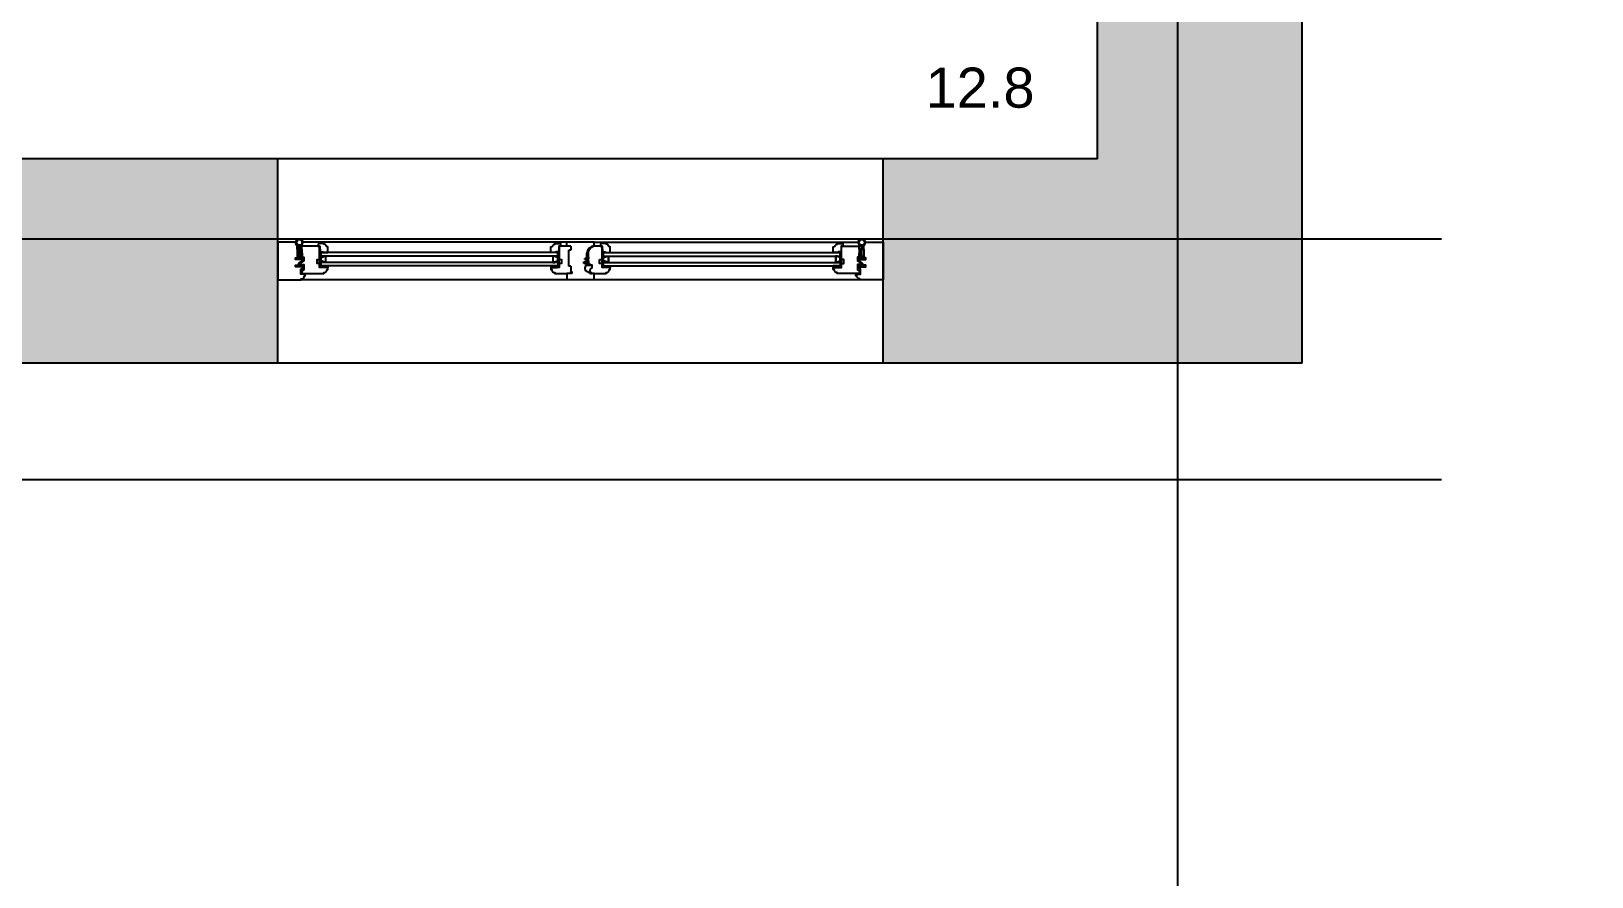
# Model space of a CAD drawing. Header units: millimetres. Extents: x 11159 to 50121, y 18346 to 37577.
# Drawn here: x 42334 to 46228, y 22565 to 24674 of the extents above; entities that cross this region are included whole.
import ezdxf

# ---------------------------------------------------------------- set-up
doc = ezdxf.new("R2010")
doc.units = ezdxf.units.MM
for name, color, linetype in [('area', 1, 'Continuous'), ('axis', 40, 'Continuous'), ('df', 7, 'Continuous'), ('dim', 7, 'Continuous'), ('HATCH', 8, 'Continuous'), ('wall', 5, 'Continuous')]:
    doc.layers.add(name, color=color, linetype=linetype)
doc.styles.add('KOTE', font='romrust.shx', dxfattribs={"width": 0.8})
doc.styles.get("Standard").update_dxf_attribs({"font": 'arial.ttf'})
doc.dimstyles.new('ayala 50', dxfattribs={"dimscale": 50, "dimtxt": 2.5, "dimasz": 1, "dimexe": 1, "dimexo": 2, "dimgap": 1, "dimtad": 1, "dimdec": 0, "dimzin": 9, "dimdsep": 46, "dimtxsty": 'KOTE', "dimblk": 'ARCHTICK', "dimcen": 0, "dimdle": 1, "dimclrd": 4, "dimclre": 4, "dimclrt": 3, "dimadec": 0, "dimazin": 0, "dimtfac": 0.666667, "dimtdec": 0, "dimtix": 1, "dimtmove": 2, "dimatfit": 0, "dimfxl": 1, "dimtvp": 1, "dimtolj": 1, "dimarcsym": 0})

# ---------------------------------------------------------------- blocks, each defined once
blk = doc.blocks.new('_ArchTick')
at = {"color": 0, "linetype": 'ByBlock', "const_width": 0.15}
blk.add_lwpolyline([(-0.5, -0.5), (0.5, 0.5)], dxfattribs=at)
blk = doc.blocks.new('*D52')
at = {"layer": 'Defpoints', "color": 0, "transparency": 16777216}
for p in [(49394.9, 26556.4), (45194.9, 19753.4), (49394.9, 19753.4)]:
    blk.add_point(p, dxfattribs=at)
at = {"layer": 'dim', "color": 4, "lineweight": -2, "transparency": 16777216}
for p, q in [((49394.9, 26456.4), (49394.9, 19653.4)), ((45094.9, 19753.4), (49494.9, 19753.4))]:
    blk.add_line(p, q, dxfattribs=at)
at = {"layer": 'dim', "color": 4, "lineweight": -2, "transparency": 16777216, "xscale": 100, "yscale": 100, "zscale": 100, "rotation": 180}
blk.add_blockref('_ArchTick', (45194.9, 19753.4), dxfattribs=at)
at = {"layer": 'dim', "color": 4, "lineweight": -2, "transparency": 16777216, "xscale": 100, "yscale": 100, "zscale": 100}
blk.add_blockref('_ArchTick', (49394.9, 19753.4), dxfattribs=at)
at = {"layer": 'dim', "color": 3, "transparency": 16777216, "insert": (47294.9, 19873.4), "char_height": 200, "attachment_point": 5, "style": 'KOTE'}
blk.add_mtext('\\A1;4200', dxfattribs=at)
blk = doc.blocks.new('*D53')
at = {"layer": 'Defpoints', "color": 0, "transparency": 16777216}
for p in [(49394.9, 26556.4), (34394.9, 23556.4), (49394.9, 19246.4)]:
    blk.add_point(p, dxfattribs=at)
at = {"layer": 'dim', "color": 4, "lineweight": -2, "transparency": 16777216}
for p, q in [((49394.9, 26456.4), (49394.9, 19146.4)), ((34394.9, 23456.4), (34394.9, 19146.4)), ((34294.9, 19246.4), (49494.9, 19246.4))]:
    blk.add_line(p, q, dxfattribs=at)
at = {"layer": 'dim', "color": 4, "lineweight": -2, "transparency": 16777216, "xscale": 100, "yscale": 100, "zscale": 100, "rotation": 180}
blk.add_blockref('_ArchTick', (34394.9, 19246.4), dxfattribs=at)
at = {"layer": 'dim', "color": 4, "lineweight": -2, "transparency": 16777216, "xscale": 100, "yscale": 100, "zscale": 100}
blk.add_blockref('_ArchTick', (49394.9, 19246.4), dxfattribs=at)
at = {"layer": 'dim', "color": 3, "transparency": 16777216, "insert": (41894.9, 19366.4), "char_height": 200, "attachment_point": 5, "style": 'KOTE'}
blk.add_mtext('\\A1;15000', dxfattribs=at)
blk = doc.blocks.new('Joint-K7335')
at = {"layer": 'df', "color": 7}
for points in [[(3.9, 10.7, -0.206505), (4.5, 11.8, -0.277528), (4.6, 11.7), (4.7, 11.5, 0.626267), (5.4, 11.5, 0.131441), (5.5, 11.7), (5.5, 18, 0.509109), (4.6, 18.4, -0.294424), (2, 18.3, 0.173488), (1.3, 18.5), (0, 18.5), (0, 2.1, 0.415334), (1.2, 0.9, 0.048115), (1.5, 0.9, 0.113375), (1.5, 1), (4, 2.8, 0.235966), (4, 2.9), (4, 3.3, 0.247659), (4, 3.4, 0.287937), (3.6, 3.4), (1.8, 2.3, -0.576722), (1.5, 2.5), (1.5, 3.3, -0.235966), (1.6, 3.5), (4, 5.3, 0.235966), (4, 5.3), (4, 5.7, 0.247659), (4, 5.8, 0.287937), (3.6, 5.8), (1.8, 4.8, -0.576722), (1.5, 5), (1.5, 6.3, -0.384094), (2.6, 7.5, -0.021813), (2.7, 7.5), (6.5, 7.5), (6.5, 7.6, 0.333043), (5.7, 8.5, -0.293245), (5.3, 8.9, 0.008528), (5.2, 9.3, 0.265517), (5, 9.5, 0.023748), (4.8, 9.5, -0.356149), (3.9, 10.7, -0.356149)], [(3.2, 10.8, 0.355005), (4.6, 8.8, -0.567624), (4.7, 8.8, -0.24708), (4.4, 8.7), (2.2, 9, -0.351704), (1.2, 10.1), (1.2, 12.9, -0.414214), (1.5, 13.2), (1.6, 13.2, 0.277073), (1.9, 13.4), (3.7, 16.8, -0.041112), (3.8, 17), (4.1, 17.7, -0.50666), (4.6, 17.7, -0.2771), (4.6, 17.5), (4.6, 13.3, 0.213422), (4.7, 13.1, -0.886227), (4.4, 12.6, 0.250571), (3.2, 10.8)]]:
    blk.add_lwpolyline(points, format="xyb", dxfattribs=at)
blk.add_lwpolyline([(1.6, 17.8, 0.632714), (1, 17.6), (1, 14.2, 0.78091), (1.6, 14.1), (3.2, 17.1, -0.117333), (3.3, 17.2, 1.218085), (3, 17.5, -0.285776), (2.7, 17.3, -0.145588)], format="xyb", close=True, dxfattribs=at)

msp = doc.modelspace()

# ---------------------------------------------------------------- hatches: boundary and pattern name
at = {"ltscale": 10}
h = msp.add_hatch(dxfattribs=at)
h.set_pattern_fill('ANGLE', color=4, scale=0.15, angle=-45, style=0)
h.set_pattern_definition([(45, (40385.8651, 24903.6607), (0.74087113, -0.74087113), [0.762, -0.28575]), (315, (40385.8651, 24903.6607), (-0.74087113, -0.74087113), [0.762, -0.28575])])
edge = h.paths.add_edge_path()
edge.add_line((43054.4, 24124.1), (43060.4, 24124.1))
edge.add_arc((43059.7, 24123.1), 1.25, -53.1301, 53.1301, ccw=False)
edge.add_line((43060.4, 24122.1), (43054.4, 24122.1))
edge.add_arc((43055.1, 24123.1), 1.23, 125.8841, 234.1159, ccw=False)
h = msp.add_hatch(dxfattribs=at)
h.set_pattern_fill('ANGLE', color=4, scale=0.15, angle=-45, style=0)
h.set_pattern_definition([(45, (40391.3651, 24903.6607), (0.74087113, -0.74087113), [0.762, -0.28575]), (315, (40391.3651, 24903.6607), (-0.74087113, -0.74087113), [0.762, -0.28575])])
edge = h.paths.add_edge_path()
edge.add_line((43053.9, 24122.1), (43056.9, 24122.1))
edge.add_line((43056.9, 24122.1), (43056.9, 24120.1))
edge.add_arc((43055.4, 24120.5), 1.55, 194.793, 345.207, ccw=False)
edge.add_line((43053.9, 24120.1), (43053.9, 24122.1))
h = msp.add_hatch(dxfattribs=at)
h.set_pattern_fill('ANGLE', color=4, scale=0.15, angle=-45, style=0)
h.set_pattern_definition([(135, (46319.4356, 24903.6607), (-0.74087113, -0.74087113), [0.762, -0.28575]), (225, (46319.4356, 24903.6607), (0.74087113, -0.74087113), [0.762, -0.28575])])
edge = h.paths.add_edge_path()
edge.add_line((43650.9, 24124.1), (43644.9, 24124.1))
edge.add_arc((43645.7, 24123.1), 1.25, 126.8699, 233.1301)
edge.add_line((43644.9, 24122.1), (43650.9, 24122.1))
edge.add_arc((43650.2, 24123.1), 1.23, 305.8841, 414.1159)
h = msp.add_hatch(dxfattribs=at)
h.set_pattern_fill('ANGLE', color=4, scale=0.15, angle=-45, style=0)
h.set_pattern_definition([(135, (46313.9356, 24903.6607), (-0.74087113, -0.74087113), [0.762, -0.28575]), (225, (46313.9356, 24903.6607), (0.74087113, -0.74087113), [0.762, -0.28575])])
edge = h.paths.add_edge_path()
edge.add_line((43651.4, 24122.1), (43648.4, 24122.1))
edge.add_line((43648.4, 24122.1), (43648.4, 24120.1))
edge.add_arc((43649.9, 24120.5), 1.55, 194.793, 345.207)
edge.add_line((43651.4, 24120.1), (43651.4, 24122.1))
h = msp.add_hatch(dxfattribs=at)
h.set_pattern_fill('ANGLE', color=4, scale=0.15, angle=-45, style=0)
h.set_pattern_definition([(45, (41090.3651, 24903.6607), (0.74087113, -0.74087113), [0.762, -0.28575]), (315, (41090.3651, 24903.6607), (-0.74087113, -0.74087113), [0.762, -0.28575])])
edge = h.paths.add_edge_path()
edge.add_line((43758.9, 24124.1), (43764.9, 24124.1))
edge.add_arc((43764.2, 24123.1), 1.25, -53.1301, 53.1301, ccw=False)
edge.add_line((43764.9, 24122.1), (43758.9, 24122.1))
edge.add_arc((43759.6, 24123.1), 1.23, 125.8841, 234.1159, ccw=False)
h = msp.add_hatch(dxfattribs=at)
h.set_pattern_fill('ANGLE', color=4, scale=0.15, angle=-45, style=0)
h.set_pattern_definition([(45, (41095.8651, 24903.6607), (0.74087113, -0.74087113), [0.762, -0.28575]), (315, (41095.8651, 24903.6607), (-0.74087113, -0.74087113), [0.762, -0.28575])])
edge = h.paths.add_edge_path()
edge.add_line((43758.4, 24122.1), (43761.4, 24122.1))
edge.add_line((43761.4, 24122.1), (43761.4, 24120.1))
edge.add_arc((43759.9, 24120.5), 1.55, 194.793, 345.207, ccw=False)
edge.add_line((43758.4, 24120.1), (43758.4, 24122.1))
h = msp.add_hatch()
h.set_pattern_fill('ANGLE', color=256, scale=0.15, angle=-45, style=0)
h.set_pattern_definition([(135, (47023.9356, 24903.6607), (-0.74087113, -0.74087113), [0.762, -0.28575]), (225, (47023.9356, 24903.6607), (0.74087113, -0.74087113), [0.762, -0.28575])])
edge = h.paths.add_edge_path()
edge.add_line((44355.4, 24124.1), (44349.4, 24124.1))
edge.add_arc((44350.2, 24123.1), 1.25, 126.8699, 233.1301)
edge.add_line((44349.4, 24122.1), (44355.4, 24122.1))
edge.add_arc((44354.7, 24123.1), 1.23, 305.8841, 414.1159)
h = msp.add_hatch()
h.set_pattern_fill('ANGLE', color=256, scale=0.15, angle=-45, style=0)
h.set_pattern_definition([(135, (47018.4356, 24903.6607), (-0.74087113, -0.74087113), [0.762, -0.28575]), (225, (47018.4356, 24903.6607), (0.74087113, -0.74087113), [0.762, -0.28575])])
edge = h.paths.add_edge_path()
edge.add_line((44355.9, 24122.1), (44352.9, 24122.1))
edge.add_line((44352.9, 24122.1), (44352.9, 24120.1))
edge.add_arc((44354.4, 24120.5), 1.55, 194.793, 345.207)
edge.add_line((44355.9, 24120.1), (44355.9, 24122.1))
h = msp.add_hatch(dxfattribs=at)
h.set_pattern_fill('BRASS', color=4, scale=0.3, angle=-45, style=0)
h.set_pattern_definition([(45, (40391.365, 24890.6607), (1.3470384, -1.3470384), []), (45, (40392.0386, 24889.9872), (1.3470384, -1.3470384), [0.9525, -0.47625])])
h.paths.add_polyline_path([(43058.4, 24085.1), (43058.4, 24089.1), (43070.4, 24089.1), (43070.4, 24085.1)])
h = msp.add_hatch(dxfattribs=at)
h.set_pattern_fill('ANGLE', color=4, scale=0.15, angle=-45, style=0)
h.set_pattern_definition([(45, (40391.3651, 24890.6607), (0.74087113, -0.74087113), [0.762, -0.28575]), (315, (40391.3651, 24890.6607), (-0.74087113, -0.74087113), [0.762, -0.28575])])
h.paths.add_polyline_path([(43070.4, 24085.1), (43070.4, 24089.1), (43074.4, 24089.1), (43074.4, 24085.1)])
h = msp.add_hatch(dxfattribs=at)
h.set_pattern_fill('ANGLE', color=4, scale=0.15, angle=-45, style=0)
h.set_pattern_definition([(135, (46313.9356, 24890.6607), (-0.74087113, -0.74087113), [0.762, -0.28575]), (225, (46313.9356, 24890.6607), (0.74087113, -0.74087113), [0.762, -0.28575])])
h.paths.add_polyline_path([(43634.9, 24085.1), (43634.9, 24089.1), (43630.9, 24089.1), (43630.9, 24085.1)])
h = msp.add_hatch(dxfattribs=at)
h.set_pattern_fill('BRASS', color=4, scale=0.3, angle=-45, style=0)
h.set_pattern_definition([(135, (46313.9356, 24890.6607), (-1.3470384, -1.3470384), []), (135, (46313.262, 24889.9872), (-1.3470384, -1.3470384), [0.9525, -0.47625])])
h.paths.add_polyline_path([(43646.9, 24085.1), (43646.9, 24089.1), (43634.9, 24089.1), (43634.9, 24085.1)])
h = msp.add_hatch(dxfattribs=at)
h.set_pattern_fill('ANSI35', color=4, scale=0.2, style=0)
h.set_pattern_definition([(225, (43592.3109, 26755.0439), (0.8980256, -0.8980256), []), (225, (43591.4129, 26755.0439), (0.8980256, -0.8980256), [1.5875, -0.3175, 0, -0.3175])])
h.paths.add_polyline_path([(43682.9, 24070.1), (43680.9, 24070.1), (43680.9, 24074.1), (43682.9, 24074.1)])
h = msp.add_hatch(dxfattribs=at)
h.set_pattern_fill('BRASS', color=4, scale=0.3, angle=-45, style=0)
h.set_pattern_definition([(45, (41095.865, 24890.6607), (1.3470384, -1.3470384), []), (45, (41096.5386, 24889.9872), (1.3470384, -1.3470384), [0.9525, -0.47625])])
h.paths.add_polyline_path([(43762.9, 24085.1), (43762.9, 24089.1), (43774.9, 24089.1), (43774.9, 24085.1)])
h = msp.add_hatch(dxfattribs=at)
h.set_pattern_fill('ANGLE', color=4, scale=0.15, angle=-45, style=0)
h.set_pattern_definition([(45, (41095.8651, 24890.6607), (0.74087113, -0.74087113), [0.762, -0.28575]), (315, (41095.8651, 24890.6607), (-0.74087113, -0.74087113), [0.762, -0.28575])])
h.paths.add_polyline_path([(43774.9, 24085.1), (43774.9, 24089.1), (43778.9, 24089.1), (43778.9, 24085.1)])
h = msp.add_hatch()
h.set_pattern_fill('ANGLE', color=256, scale=0.15, angle=-45, style=0)
h.set_pattern_definition([(135, (47018.4356, 24890.6607), (-0.74087113, -0.74087113), [0.762, -0.28575]), (225, (47018.4356, 24890.6607), (0.74087113, -0.74087113), [0.762, -0.28575])])
h.paths.add_polyline_path([(44339.4, 24085.1), (44339.4, 24089.1), (44335.4, 24089.1), (44335.4, 24085.1)])
h = msp.add_hatch()
h.set_pattern_fill('BRASS', color=256, scale=0.3, angle=-45, style=0)
h.set_pattern_definition([(135, (47018.4356, 24890.6607), (-1.3470384, -1.3470384), []), (135, (47017.762, 24889.9872), (-1.3470384, -1.3470384), [0.9525, -0.47625])])
h.paths.add_polyline_path([(44351.4, 24085.1), (44351.4, 24089.1), (44339.4, 24089.1), (44339.4, 24085.1)])
at = {"layer": 'HATCH', "true_color": 0x2b2b2b}
h = msp.add_hatch(color=250, dxfattribs=at)
h.dxf.hatch_style = 1
h.paths.add_polyline_path([(38584.9, 23756.4), (38119.9, 23756.4), (38119.9, 24551.3), (37869.9, 24551.3), (37869.9, 24356.4), (36639.9, 24356.4), (36639.9, 23846.4), (37684.9, 23846.4), (37684.9, 23246.4), (38584.9, 23246.4)])
h.paths.add_polyline_path([(35129.9, 24356.4), (34594.9, 24356.4), (34594.9, 28296.4), (36414.9, 28296.4), (36414.9, 28896.4), (37869.9, 28896.4), (37869.9, 25361.3), (38119.9, 25361.3), (38119.9, 30696.4), (40509.9, 30696.4), (40509.9, 30816.4), (38119.9, 30816.4), (38119.9, 31066.4), (37869.9, 31066.4), (37869.9, 30816.4), (37219.9, 30816.4), (37219.9, 30696.4), (37869.9, 30696.4), (37869.9, 29016.4), (36414.9, 29016.4), (36414.9, 29366.4), (36294.9, 29366.4), (36294.9, 28416.4), (34594.9, 28416.4), (34594.9, 28801.4), (34084.9, 28801.4), (34084.9, 23846.4), (35129.9, 23846.4)])
h.paths.add_polyline_path([(42949.9, 24356.4), (41719.9, 24356.4), (41719.9, 27856.4), (41794.9, 27856.4), (41794.9, 27976.4), (41719.9, 27976.4), (41719.9, 28581.4), (41469.9, 28581.4), (41469.9, 23756.4), (41004.9, 23756.4), (41004.9, 23246.4), (41904.9, 23246.4), (41904.9, 23846.4), (42949.9, 23846.4)])
h.paths.add_polyline_path([(45504.9, 35266.4), (44249.9, 35266.4), (44249.9, 34756.4), (44994.9, 34756.4), (44994.9, 30816.4), (42504.9, 30816.4), (42504.9, 30696.4), (42599.9, 30696.4), (42599.9, 30106.4), (42719.9, 30106.4), (42719.9, 30696.4), (44194.9, 30696.4), (44194.9, 30296.4), (44994.9, 30296.4), (44994.9, 28576.4), (42719.9, 28576.4), (42719.9, 29396.4), (42599.9, 29396.4), (42599.9, 27976.4), (42504.9, 27976.4), (42504.9, 27856.4), (42719.9, 27856.4), (42719.9, 28456.4), (44994.9, 28456.4), (44994.9, 24356.4), (44459.9, 24356.4), (44459.9, 23846.4), (45504.9, 23846.4)])
h.paths.add_polyline_path([(44994.9, 30416.4), (44314.9, 30416.4), (44314.9, 30696.4), (44994.9, 30696.4)], flags=16)
h.paths.add_polyline_path([(41719.9, 34756.4), (42539.9, 34756.4), (42539.9, 35266.4), (40649.9, 35266.4), (40649.9, 34756.4), (41469.9, 34756.4), (41469.9, 30816.4), (41319.9, 30816.4), (41319.9, 30696.4), (41469.9, 30696.4), (41469.9, 30091.4), (41719.9, 30091.4), (41719.9, 30696.4), (41794.9, 30696.4), (41794.9, 30816.4), (41719.9, 30816.4), (41719.9, 30856.4)])
h.paths.add_polyline_path([(36509.9, 30816.4), (34594.9, 30816.4), (34594.9, 34756.4), (35339.9, 34756.4), (35339.9, 35266.4), (34084.9, 35266.4), (34084.9, 30311.4), (34594.9, 30311.4), (34594.9, 30696.4), (36294.9, 30696.4), (36294.9, 30076.4), (36414.9, 30076.4), (36414.9, 30696.4), (36509.9, 30696.4)])
h.paths.add_polyline_path([(38939.9, 35266.4), (37049.9, 35266.4), (37049.9, 34756.4), (37869.9, 34756.4), (37869.9, 34506.4), (38119.9, 34506.4), (38119.9, 34756.4), (38939.9, 34756.4)])
h.paths.add_polyline_path([(38497, 36456.4), (38097, 36456.4), (38097, 36056.4), (38497, 36056.4)])
h.paths.add_polyline_path([(41492.8, 36456.4), (41092.8, 36456.4), (41092.8, 36056.4), (41492.8, 36056.4)])

# ---------------------------------------------------------------- linework, layer by layer
for p, q in [((42993.9, 24148.4), (42994.7, 24148.4)), ((43670.9, 24149.1), (43738.9, 24149.1)), ((43670.9, 24138.1), (43670.9, 24149.1)), ((43738.9, 24138.6), (43738.9, 24149.1)), ((44415.9, 24148.4), (44415.1, 24148.4)), ((43000.9, 24112.4), (43002.9, 24112.4)), ((43648.4, 24122.1), (43648.4, 24089.1)), ((43680.9, 24138.1), (43670.9, 24138.1)), ((43680.9, 24128.1), (43675.9, 24128.1)), ((43675.9, 24088.1), (43675.9, 24128.1)), ((43680.9, 24138.1), (43680.9, 24128.1)), ((43720.9, 24107.6), (43720.9, 24120.6)), ((43726.9, 24108.6), (43723.9, 24108.6)), ((43726.9, 24128.6), (43726, 24128.6)), ((44352.9, 24122.1), (44352.9, 24089.1)), ((44408.9, 24112.4), (44406.9, 24112.4)), ((43670.9, 24070.1), (43670.9, 24055.1)), ((43680.9, 24070.1), (43670.9, 24070.1)), ((43680.9, 24088.1), (43675.9, 24088.1)), ((43680.9, 24088.1), (43680.9, 24070.1)), ((43738.9, 24069.6), (43733.9, 24069.6)), ((43738.9, 24055.1), (43738.9, 24069.6)), ((43670.9, 24055.1), (43738.9, 24055.1))]:
    msp.add_line(p, q)
at = {"color": 4, "ltscale": 10}
for p, q in [((42997.9, 24130.4), (42997.9, 24139.6)), ((43009.7, 24130.7), (43009.3, 24139.9)), ((44400.1, 24130.7), (44400.5, 24139.9)), ((44411.9, 24130.4), (44411.9, 24139.6)), ((43053.9, 24088.1), (43056.9, 24119.1)), ((43056.9, 24088.1), (43053.9, 24119.1)), ((43648.4, 24122.1), (43056.9, 24122.1)), ((43056.9, 24122.1), (43056.9, 24089.1)), ((43648.4, 24113.6), (43056.9, 24113.6)), ((43648.4, 24088.1), (43651.4, 24119.1)), ((43651.4, 24088.1), (43648.4, 24119.1)), ((43715.9, 24104.6), (43715.9, 24107.6)), ((43720.9, 24107.6), (43715.9, 24107.6)), ((43720.9, 24104.6), (43715.9, 24104.6)), ((43719.9, 24100.8), (43720.9, 24100.8)), ((43719.9, 24098.8), (43719.9, 24100.8)), ((43720.9, 24100.8), (43720.9, 24104.6)), ((43761.4, 24088.1), (43758.4, 24119.1)), ((43758.4, 24088.1), (43761.4, 24119.1)), ((43761.4, 24122.1), (44352.9, 24122.1)), ((43761.4, 24122.1), (43761.4, 24089.1)), ((43761.4, 24113.6), (44352.9, 24113.6)), ((43648.4, 24097.6), (43056.9, 24097.6)), ((43648.4, 24089.1), (43056.9, 24089.1)), ((43712.9, 24094.8), (43712.9, 24098.8)), ((43712.9, 24098.8), (43719.9, 24098.8)), ((43719.9, 24094.8), (43712.9, 24094.8)), ((43719.9, 24090.8), (43719.9, 24094.8)), ((43720.9, 24090.8), (43719.9, 24090.8)), ((43720.9, 24090.4), (43720.9, 24090.8)), ((43761.4, 24097.6), (44352.9, 24097.6)), ((43761.4, 24089.1), (44352.9, 24089.1))]:
    msp.add_line(p, q, dxfattribs=at)
at = {"color": 8, "ltscale": 10}
for p, q in [((43670.9, 24148.4), (43012.1, 24148.4)), ((43738.9, 24148.4), (44397.7, 24148.4)), ((44401.9, 24054.4), (43007.9, 24054.4))]:
    msp.add_line(p, q, dxfattribs=at)
at = {"color": 3}
for p, q in [((44355.9, 24088.1), (44352.9, 24119.1)), ((44352.9, 24088.1), (44355.9, 24119.1))]:
    msp.add_line(p, q, dxfattribs=at)
for points in [[(43002.9, 24112.4), (43002.9, 24138.1, -0.414214), (42993.9, 24147.1), (42993.9, 24148.4), (42949.9, 24148.4), (42949.9, 24054.4), (43007.9, 24054.4), (43007.9, 24056.4, 0.414214), (43015.9, 24064.4), (43017.9, 24064.4), (43017.9, 24068.6), (43006.9, 24068.6), (43006.9, 24080.6), (43011.9, 24083.6), (43011.9, 24086.1), (43011.4, 24086.6), (42993.4, 24086.6), (42993.4, 24090.6), (43000.9, 24090.6), (43000.9, 24093.9), (43002.9, 24093.9), (43002.9, 24096.7), (43011.9, 24102.1), (43011.9, 24104.6), (43011.4, 24105.1), (42993.4, 24105.1), (42993.4, 24109.1), (43000.9, 24109.1), (43000.9, 24112.4)], [(44406.9, 24112.4), (44406.9, 24138.1, 0.414214), (44415.9, 24147.1), (44415.9, 24148.4), (44459.9, 24148.4), (44459.9, 24054.4), (44401.9, 24054.4), (44401.9, 24056.4, -0.414214), (44393.9, 24064.4), (44391.9, 24064.4), (44391.9, 24068.6), (44402.9, 24068.6), (44402.9, 24080.6), (44397.9, 24083.6), (44397.9, 24086.1), (44398.4, 24086.6), (44416.4, 24086.6), (44416.4, 24090.6), (44408.9, 24090.6), (44408.9, 24093.9), (44406.9, 24093.9), (44406.9, 24096.7), (44397.9, 24102.1), (44397.9, 24104.6), (44398.4, 24105.1), (44416.4, 24105.1), (44416.4, 24109.1), (44408.9, 24109.1), (44408.9, 24112.4)], [(43670.9, 24138.1), (43651.4, 24138.1), (43651.4, 24105.1), (43657.4, 24105.1), (43657.4, 24095.1), (43651.4, 24095.1), (43651.4, 24085.1), (43630.9, 24085.1), (43630.9, 24080.1), (43632.9, 24080.1, 0.414214), (43640.9, 24072.1), (43640.9, 24070.1), (43670.9, 24070.1)]]:
    msp.add_lwpolyline(points, format="xyb")
at = {"color": 4, "ltscale": 10}
for points in [[(43054.9, 24124.1), (43061.9, 24124.1), (43061.9, 24122.1), (43074.4, 24122.1), (43074.4, 24136.1, -0.327693), (43069.4, 24139.6, 0.327693), (43064.4, 24143.1), (43064.4, 24145.1), (43050.7, 24145.1), (43049.4, 24138.1), (43054.4, 24138.1), (43054.9, 24124.1)], [(43054.4, 24124.1), (43060.4, 24124.1, -0.5), (43060.4, 24122.1), (43054.4, 24122.1, -0.5108)], [(43053.9, 24122.1), (43056.9, 24122.1), (43056.9, 24120.1, -0.770201), (43053.9, 24120.1)], [(43650.9, 24124.1), (43644.9, 24124.1, 0.5), (43644.9, 24122.1), (43650.9, 24122.1, 0.5108)], [(43651.4, 24122.1), (43648.4, 24122.1), (43648.4, 24120.1, 0.770201), (43651.4, 24120.1)], [(43720.7, 24105.2), (43720.7, 24104.6), (43720.9, 24104.6, 0.001003), (43720.9, 24104.5, 0.054131), (43721.2, 24103.4, 0.097163), (43721.8, 24102.5, 0.203453), (43722.4, 24102.3, 0.203453), (43722.9, 24102.5, 0.097163), (43723.5, 24103.4, 0.054131), (43723.8, 24104.5, 0.041072), (43723.9, 24106.1, 0.041072), (43723.8, 24107.6, 0.054131), (43723.5, 24108.7, 0.097163), (43722.9, 24109.7, 0.203453), (43722.4, 24109.9, 0.203453), (43721.8, 24109.7, 0.097163), (43721.2, 24108.7, 0.054131), (43720.9, 24107.6, 0.001003), (43720.9, 24107.6), (43720.7, 24107.6), (43720.7, 24107), (43719.4, 24107), (43720.2, 24107.6), (43719.7, 24107.6), (43718.7, 24107), (43718.2, 24107), (43719, 24107.6), (43718.5, 24107.6), (43717.5, 24107), (43717.1, 24107), (43717.9, 24107.6), (43717.5, 24107.6), (43716.6, 24107.1, 0.231748), (43716.2, 24106.4), (43716.2, 24106.1), (43716.2, 24105.7, 0.231748), (43716.6, 24105.1), (43717.5, 24104.6), (43717.9, 24104.6), (43717.1, 24105.2), (43717.5, 24105.2), (43718.5, 24104.6), (43718.8, 24104.6), (43718.2, 24105.2), (43718.7, 24105.2), (43719.7, 24104.6), (43720.2, 24104.6), (43719.4, 24105.2)], [(43723.2, 24106.1, 0.041072), (43723.1, 24107.5, 0.054131), (43722.8, 24108.5, 0.097163), (43722.4, 24109.2, 0.203453), (43722.4, 24109.2, 0.203453), (43722.3, 24109.2, 0.097163), (43721.9, 24108.5, 0.054131), (43721.6, 24107.5, 0.041072), (43721.5, 24106.1, 0.041072), (43721.6, 24104.7, 0.054131), (43721.9, 24103.7, 0.097163), (43722.3, 24103, 0.203453), (43722.4, 24103, 0.203453), (43722.4, 24103, 0.097163), (43722.8, 24103.7, 0.054131), (43723.1, 24104.7, 0.041072)], [(43758.9, 24124.1), (43764.9, 24124.1, -0.5), (43764.9, 24122.1), (43758.9, 24122.1, -0.5108)], [(43758.4, 24122.1), (43761.4, 24122.1), (43761.4, 24120.1, -0.770201), (43758.4, 24120.1)], [(43714, 24096.3, 0.231748), (43714.6, 24095.4), (43715.7, 24094.8), (43716, 24094.8), (43715, 24095.6), (43715.5, 24095.6), (43716.9, 24094.8), (43717.3, 24094.8), (43716.2, 24095.6), (43716.8, 24095.6), (43718.2, 24094.8), (43718.7, 24094.8), (43717.6, 24095.6), (43719.9, 24095.6), (43719.9, 24090.9, -0.011012), (43730, 24090.9, 0.390073), (43730.4, 24091.3), (43730.4, 24091.5, 0.360911), (43730.1, 24091.9), (43729.4, 24092.1), (43727.9, 24092.2, -0.027938), (43722.4, 24092.7, -0.379419), (43721.6, 24093.7), (43721.6, 24098.7, 0.414214), (43721.2, 24099.1), (43719.9, 24099.1), (43719.9, 24098), (43717.6, 24098), (43718.7, 24098.8), (43718.2, 24098.8), (43716.8, 24098), (43716.2, 24098), (43717.3, 24098.8), (43716.9, 24098.8), (43715.5, 24098), (43715, 24098), (43716, 24098.8), (43715.7, 24098.8), (43714.6, 24098.1, 0.231748), (43714, 24097.3), (43713.9, 24096.8)]]:
    msp.add_lwpolyline(points, format="xyb", close=True, dxfattribs=at)
for points in [[(43650.4, 24124.1), (43643.4, 24124.1), (43643.4, 24122.1), (43630.9, 24122.1), (43630.9, 24136.1, 0.327693), (43635.9, 24139.6, -0.327693), (43640.9, 24143.1), (43640.9, 24145.1), (43654.7, 24145.1), (43655.9, 24138.1), (43650.9, 24138.1), (43650.4, 24124.1)], [(43759.4, 24124.1), (43766.4, 24124.1), (43766.4, 24122.1), (43778.9, 24122.1), (43778.9, 24136.1, -0.327693), (43773.9, 24139.6, 0.327693), (43768.9, 24143.1), (43768.9, 24145.1), (43755.2, 24145.1), (43753.9, 24138.1), (43758.9, 24138.1), (43759.4, 24124.1)], [(44354.9, 24124.1), (44347.9, 24124.1), (44347.9, 24122.1), (44335.4, 24122.1), (44335.4, 24136.1, 0.327693), (44340.4, 24139.6, -0.327693), (44345.4, 24143.1), (44345.4, 24145.1), (44359.2, 24145.1), (44360.4, 24138.1), (44355.4, 24138.1), (44354.9, 24124.1)], [(43005.9, 24092.1), (43014.4, 24092.1), (43014.4, 24079.1), (43010.4, 24076.8, 0.267417), (43009.4, 24075), (43009.4, 24070.6), (43009.9, 24070.1), (43064.4, 24070.1), (43064.4, 24072.1, 0.414214), (43072.4, 24080.1), (43074.4, 24080.1), (43074.4, 24085.1), (43053.9, 24085.1), (43053.9, 24095.1), (43047.9, 24095.1), (43047.9, 24105.1), (43053.9, 24105.1), (43053.9, 24138.1), (43004.9, 24138.1), (43004.4, 24137.6), (43005.1, 24111.1), (43005.6, 24110.6), (43014.4, 24110.6), (43014.4, 24101.6), (43005.4, 24096.1), (43005.4, 24092.6)], [(43752.4, 24105.1), (43758.4, 24105.1), (43758.4, 24138.1), (43741.9, 24138.1, 0.414214), (43723.9, 24120.1), (43723.9, 24100.6), (43724.9, 24100.6), (43724.9, 24092.6), (43733.4, 24091.6), (43733.4, 24083.9), (43729.4, 24081.5, 0.263447), (43728.4, 24079.7), (43728.4, 24078.6, 0.414214), (43736.9, 24070.1), (43768.9, 24070.1), (43768.9, 24072.1, 0.414214), (43776.9, 24080.1), (43778.9, 24080.1), (43778.9, 24085.1), (43758.4, 24085.1), (43758.4, 24095.1), (43752.4, 24095.1)], [(44403.9, 24092.1), (44395.4, 24092.1), (44395.4, 24079.1), (44399.4, 24076.8, -0.267417), (44400.4, 24075), (44400.4, 24070.6), (44399.9, 24070.1), (44345.4, 24070.1), (44345.4, 24072.1, -0.414214), (44337.4, 24080.1), (44335.4, 24080.1), (44335.4, 24085.1), (44355.9, 24085.1), (44355.9, 24095.1), (44361.9, 24095.1), (44361.9, 24105.1), (44355.9, 24105.1), (44355.9, 24138.1), (44404.9, 24138.1), (44405.4, 24137.6), (44404.7, 24111.1), (44404.2, 24110.6), (44395.4, 24110.6), (44395.4, 24101.6), (44404.4, 24096.1), (44404.4, 24092.6)], [(44355.4, 24124.1), (44349.4, 24124.1, 0.5), (44349.4, 24122.1), (44355.4, 24122.1, 0.5108)], [(44355.9, 24122.1), (44352.9, 24122.1), (44352.9, 24120.1, 0.770201), (44355.9, 24120.1)]]:
    msp.add_lwpolyline(points, format="xyb", close=True)
for points in [[(43002.9, 24130.4), (42997.9, 24130.4), (42997.9, 24112.4), (43002.9, 24112.4)], [(43004.7, 24130.4), (43009.7, 24130.7), (43010.6, 24112.7), (43005.6, 24112.4)], [(43053.9, 24119.1), (43056.9, 24119.1), (43056.9, 24088.1), (43053.9, 24088.1)], [(43651.4, 24119.1), (43648.4, 24119.1), (43648.4, 24088.1), (43651.4, 24088.1)], [(43758.4, 24119.1), (43761.4, 24119.1), (43761.4, 24088.1), (43758.4, 24088.1)], [(44405.1, 24130.4), (44400.1, 24130.7), (44399.2, 24112.7), (44404.2, 24112.4)], [(44406.9, 24130.4), (44411.9, 24130.4), (44411.9, 24112.4), (44406.9, 24112.4)], [(43058.4, 24085.1), (43058.4, 24089.1), (43070.4, 24089.1), (43070.4, 24085.1)], [(43070.4, 24085.1), (43070.4, 24089.1), (43074.4, 24089.1), (43074.4, 24085.1)], [(43634.9, 24085.1), (43634.9, 24089.1), (43630.9, 24089.1), (43630.9, 24085.1)], [(43646.9, 24085.1), (43646.9, 24089.1), (43634.9, 24089.1), (43634.9, 24085.1)], [(43682.9, 24070.1), (43680.9, 24070.1), (43680.9, 24074.1), (43682.9, 24074.1)], [(43762.9, 24085.1), (43762.9, 24089.1), (43774.9, 24089.1), (43774.9, 24085.1)], [(43774.9, 24085.1), (43774.9, 24089.1), (43778.9, 24089.1), (43778.9, 24085.1)]]:
    msp.add_lwpolyline(points, close=True, dxfattribs=at)
at = {"color": 6}
for points in [[(43068.9, 24113.6), (43068.9, 24097.6), (43063.9, 24097.6), (43063.9, 24098.6), (43056.9, 24101), (43056.9, 24110.1), (43063.9, 24112.6), (43063.9, 24113.6)], [(43068.4, 24113.1), (43068.4, 24098.1), (43064.4, 24098.1), (43064.4, 24098.9), (43057.4, 24101.4), (43057.4, 24109.8), (43064.4, 24112.2), (43064.4, 24113.1)], [(43635.4, 24113.6), (43635.4, 24097.6), (43640.4, 24097.6), (43640.4, 24098.6), (43648.4, 24101), (43648.4, 24110.1), (43640.4, 24112.6), (43640.4, 24113.6)], [(43635.9, 24113.1), (43635.9, 24098.1), (43639.9, 24098.1), (43639.9, 24098.9), (43647.9, 24101.4), (43647.9, 24109.8), (43639.9, 24112.2), (43639.9, 24113.1)], [(43774.4, 24113.6), (43774.4, 24097.6), (43769.4, 24097.6), (43769.4, 24098.6), (43761.4, 24101), (43761.4, 24110.1), (43769.4, 24112.6), (43769.4, 24113.6)], [(43773.9, 24113.1), (43773.9, 24098.1), (43769.9, 24098.1), (43769.9, 24098.9), (43761.9, 24101.4), (43761.9, 24109.8), (43769.9, 24112.2), (43769.9, 24113.1)], [(44340.9, 24113.6), (44340.9, 24097.6), (44345.9, 24097.6), (44345.9, 24098.6), (44352.9, 24101), (44352.9, 24110.1), (44345.9, 24112.6), (44345.9, 24113.6)], [(44341.4, 24113.1), (44341.4, 24098.1), (44345.4, 24098.1), (44345.4, 24098.9), (44352.4, 24101.4), (44352.4, 24109.8), (44345.4, 24112.2), (44345.4, 24113.1)]]:
    msp.add_lwpolyline(points, close=True, dxfattribs=at)
for points in [[(44355.9, 24119.1), (44352.9, 24119.1), (44352.9, 24088.1), (44355.9, 24088.1)], [(44339.4, 24085.1), (44339.4, 24089.1), (44335.4, 24089.1), (44335.4, 24085.1)], [(44351.4, 24085.1), (44351.4, 24089.1), (44339.4, 24089.1), (44339.4, 24085.1)]]:
    msp.add_lwpolyline(points, close=True)
at = {"color": 4, "ltscale": 10}
for centre, radius in [((43003.4, 24147.4), 8.75), ((43003.4, 24147.4), 7), ((44406.4, 24147.4), 8.75), ((44406.4, 24147.4), 7)]:
    msp.add_circle(centre, radius, dxfattribs=at)
msp.add_arc((43738.9, 24120.6), 18, 90, 180)
for centre, radius, start, end in [((43723.4, 24082.8), 8, 108.21, 270.7129), ((43733.9, 24082.6), 13, 216.8665, 270)]:
    msp.add_arc(centre, radius, start, end, dxfattribs=at)
at = {"layer": 'axis'}
for p, q in [((45194.9, 18746.4), (45194.9, 35956.4)), ((32518.8, 24156.4), (45852.3, 24156.4)), ((32518.8, 23556.4), (45852.3, 23556.4))]:
    msp.add_line(p, q, dxfattribs=at)
at = {"layer": 'wall', "color": 5}
for p, q in [((45504.9, 23846.4), (45504.9, 35266.4)), ((44994.9, 24356.4), (44994.9, 28456.4)), ((42949.9, 24356.4), (41719.9, 24356.4)), ((42949.9, 23846.4), (42949.9, 24356.4)), ((44994.9, 24356.4), (44459.9, 24356.4)), ((44459.9, 23846.4), (44459.9, 24356.4)), ((42949.9, 23846.4), (41904.9, 23846.4)), ((45504.9, 23846.4), (44459.9, 23846.4))]:
    msp.add_line(p, q, dxfattribs=at)
at = {"layer": 'wall', "color": 4}
for p, q in [((44459.9, 24356.4), (42949.9, 24356.4)), ((44459.9, 23846.4), (42949.9, 23846.4))]:
    msp.add_line(p, q, dxfattribs=at)

# ---------------------------------------------------------------- block references
at = {"layer": 'wall', "color": 4, "ltscale": 10, "xscale": -1, "rotation": 270}
for p in [(42993.4, 24105.1), (42993.4, 24086.6)]:
    msp.add_blockref('Joint-K7335', p, dxfattribs=at)
at = {"layer": 'wall', "color": 4, "ltscale": 10, "rotation": 90}
msp.add_blockref('Joint-K7335', (44416.4, 24105.1), dxfattribs=at)
at = {"layer": 'wall', "rotation": 90}
msp.add_blockref('Joint-K7335', (44416.4, 24086.6), dxfattribs=at)

# ---------------------------------------------------------------- texts
at = {"layer": 'area', "color": 250, "linetype": 'Continuous', "insert": (44565.6, 24583.6), "char_height": 100, "attachment_point": 1}
msp.add_mtext('12.8', dxfattribs=at)

# ---------------------------------------------------------------- dimensions: what is measured, and where the dimension line sits
at = {"layer": 'dim'}
for base, p1, picture, middle in [((49394.9, 19246.4), (34394.9, 23556.4), '*D53', (41894.9, 19366.4)), ((49394.9, 19753.4), (45194.9, 19753.4), '*D52', (47294.9, 19873.4))]:
    dim = msp.add_linear_dim(base=base, p1=p1, p2=(49394.9, 26556.4), dimstyle='ayala 50', override={"dimscale": 1, "dimtxt": 200, "dimasz": 100, "dimexe": 100, "dimexo": 100, "dimgap": 20, "dimdle": 100}, dxfattribs=at)
    dim.commit()
    dim.dimension.update_dxf_attribs({"geometry": picture, "text_midpoint": middle})

doc.saveas('drawing.dxf')
